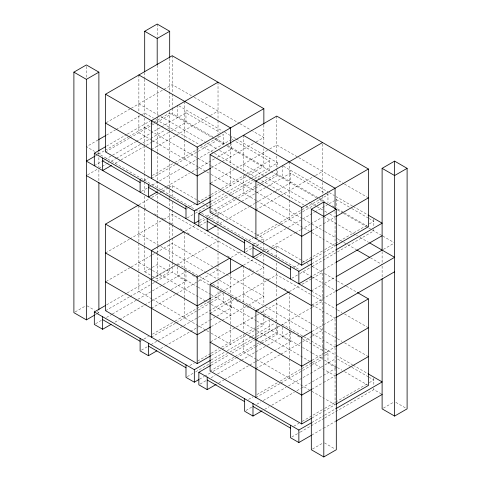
<?xml version="1.0" encoding="UTF-8"?>
<svg xmlns="http://www.w3.org/2000/svg" width="481" height="481" viewBox="0 0 481 481"><rect width="100%" height="100%" fill="white"/><g stroke="black" fill="none" stroke-linecap="round" stroke-linejoin="round"><path stroke-width="0.36" stroke-dasharray="2.4 1.8" d="M106.187 122.715L130.543 108.652M131.187 108.279L172.204 84.602L193.5 96.897M98.052 139.971L86.388 146.705L94.51 151.395M106.469 135.107L115.542 129.87M116.186 129.497L140.807 115.284M141.45 114.911L144.691 113.041L153.439 118.092M106.59 146.116L126.611 134.56M127.255 134.187L150.505 120.761M94.811 156.271L104.72 150.553M105.177 150.288L128.036 137.085M128.686 136.712L150.066 124.369M150.709 123.996L153.301 122.499M153.95 122.126L169.685 113.041L213.726 138.468M105.549 151.942L129.263 138.251M129.9 137.885L151.695 125.3M152.333 124.934L155.537 123.082M156.181 122.715L172.204 113.462L212.867 136.935M94.318 165.711L101.816 161.382M102.645 160.901L104.587 159.782M105.231 159.409L135.588 141.883M136.231 141.51L160.774 127.339M161.424 126.966L185.967 112.794L220.202 132.564M87.638 174.844L97.637 169.071M98.888 168.35L101.479 166.853M102.128 166.48L106.012 164.237M106.662 163.859L108.604 162.74M111.195 161.243L115.729 158.628M116.378 158.249L140.344 144.414M142.935 142.917L150.066 138.805M150.709 138.426L165.314 129.996M167.815 128.553L169.685 127.471M115.145 163.306L120.328 160.311M120.978 159.939L143.651 146.849M146.242 145.352L151.425 142.358M152.068 141.985L168.915 132.263M171.507 130.766L185.967 122.421L185.967 109.909M151.371 149.537L175.727 135.48M176.371 135.107L209.698 115.867M210.335 115.494L218.025 111.057M141.408 181.788L143.344 180.67M143.993 180.297L148.515 177.687M152.387 175.451L174.35 162.77M174.994 162.398L223.437 134.427L223.437 144.053M151.371 178.403L175.727 164.34M176.371 163.973L218.025 139.917L218.025 134.74M141.366 191.432L181.391 168.326M182.034 167.953L229.828 140.356M160.949 189.748L166.131 186.754M166.775 186.381L189.448 173.292M192.039 171.795L197.222 168.801M197.871 168.428L214.712 158.706M217.304 157.209L231.764 148.863L231.764 143.681M138.877 204.858L149.128 198.936M151.695 197.457L157.461 194.126M160.023 192.647L161.947 191.54M162.59 191.167L168.356 187.837M168.999 187.47L172.204 185.618L197.372 200.15M211.297 167.857L255.519 142.322M256.163 141.955L263.853 137.512L252.88 131.181M210.726 183.063L235.72 168.633M236.363 168.266L269.047 149.393M269.685 149.02L276.737 144.955L298.034 157.251M105.549 252.964L129.263 239.273M129.9 238.901L163.227 219.661M163.871 219.288L172.204 214.478L263.853 267.394L256.163 271.831M187.283 208.273L189.219 207.155M189.863 206.782L194.384 204.172M197.613 202.303L210.534 194.847M211.177 194.474L218.927 190.001M221.513 188.51L245.412 174.711M246.056 174.338L269.306 160.913L235.005 141.107M211.297 196.717L245.905 176.737M248.473 175.258L263.853 166.378L263.853 148.611M211.117 201.244L224.675 193.416M227.26 191.925L251.16 178.126M251.803 177.754L277.639 162.837L277.639 167.25M187.241 217.917L194.739 213.588M195.364 213.227L226.99 194.967M229.581 193.47L253.553 179.629M254.202 179.257L269.306 170.533L269.306 158.027M211.123 206.469L231.145 194.913M231.788 194.54L254.395 181.487M210.083 212.295L234.439 198.238M235.077 197.865L256.229 185.654M256.872 185.287L260.714 183.063M261.357 182.696L276.737 173.815L318.693 198.034M199.32 220.563L203.697 218.037M206.818 216.234L210.708 213.991M211.351 213.612L235.323 199.777M237.915 198.28L254.756 188.558M255.405 188.179L260.588 185.191M261.237 184.818L277.639 175.343L277.639 170.196M185.341 230.946L194.955 225.397M199.441 222.805L207.774 217.995M208.411 217.622L214.183 214.292M214.821 213.925L218.025 212.073L218.025 215.777M200.102 225.342L207.6 221.013M211.057 219.017L215.578 216.408M216.228 216.035L290.5 173.148L326.034 193.663M106.187 281.457L130.543 267.394M131.187 267.021L151.695 255.183M152.333 254.81L155.537 252.964M156.181 252.591L172.204 243.344L212.867 266.817M216.558 225.463L218.428 224.38M219.679 223.659L223.569 221.416M226.16 219.919L248.833 206.83M249.477 206.451L254.659 203.463M255.309 203.09L274.098 192.244M274.747 191.865L290.5 182.768L290.5 170.262M75.138 311.941L85.137 306.169M144.691 246.362L144.691 271.783L151.563 267.815M152.188 267.454L157.191 264.568L169.685 271.783L169.685 262.812M255.91 209.89L280.261 195.833M280.904 195.46L314.869 175.848M315.512 175.481L322.565 171.41M106.59 304.858L126.611 293.302M127.255 292.929L175.048 265.332M151.371 279.419L175.727 265.356M176.371 264.989L207.131 247.228M209.698 245.749L218.025 240.939M95.136 314.827L96.386 314.105M97.012 313.744L98.888 312.662L98.888 310.419M152.188 276.112L157.191 278.998L169.685 271.783M105.549 310.684L129.263 296.993M129.9 296.627L151.695 284.043M152.333 283.676L155.537 281.824M156.181 281.457L172.204 272.204L197.372 286.736M95.605 323.707L101.419 320.352M106.523 317.406L111.754 314.382M112.398 314.009L185.967 271.537L185.967 281.163L169.817 290.482M248.527 240.65L253.048 238.041M256.926 235.798L277.591 223.869M280.176 222.378L327.97 194.781L326.677 194.035M255.91 238.756L280.261 224.693M280.904 224.32L302.056 212.115M302.693 211.742L322.565 200.27L322.565 195.094M114.917 322.18L118.795 319.943M119.438 319.57L143.981 305.399M144.631 305.026L150.445 301.671M151.088 301.298L169.174 290.855M231.169 257.401L241.42 251.479M245.268 249.26L251.677 245.563M254.239 244.083L260.005 240.753M260.648 240.38L263.853 238.528L263.853 242.232M245.899 251.785L252.152 248.178M256.86 245.46L261.381 242.851M262.025 242.478L287.596 227.711M288.245 227.339L314.34 212.271M314.989 211.899L327.952 204.413M329.196 203.697L334.361 200.709M151.371 308.279L175.727 294.222M176.371 293.849L218.025 269.799M262.355 251.906L264.231 250.823M265.482 250.102L269.366 247.859M271.957 246.362L294.631 233.273M295.28 232.894L300.463 229.906M301.112 229.533L310.179 224.296M310.828 223.918L322.486 217.19M243.41 265.211L253.667 259.289M256.229 257.81L261.995 254.479M267.123 251.521L272.889 248.19M273.533 247.823L276.737 245.971L301.912 260.504M311.989 230.429L322.883 224.14M323.521 223.767L335.059 217.105L329.894 214.123M211.297 297.733L253.595 273.316M141.408 340.53L143.344 339.412M143.993 339.039L148.515 336.429M152.387 334.193L174.35 321.512M174.994 321.14L210.516 300.631M211.165 300.258L222.787 293.542M151.371 337.145L175.727 323.082M176.371 322.715L210.335 303.102M210.979 302.729L218.025 298.659L218.025 289.039M141.408 350.15L147.222 346.795M151.034 344.594L231.764 297.979L231.764 307.606L215.62 316.925M210.083 313.317L234.439 299.254M235.077 298.881L267.767 280.014M268.404 279.641L276.737 274.831L311.592 294.955M293.753 267.508L298.923 264.52M302.152 262.656L324.11 249.982M324.753 249.609L368.674 224.248M369.324 223.875L373.845 221.266L369.312 218.651M311.989 259.289L322.883 253M323.521 252.627L335.059 245.971L324.735 240.007M160.72 348.623L164.598 346.386M165.242 346.013L189.785 331.842M190.428 331.469L209.163 320.653M209.806 320.28L214.971 317.298M311.772 263.835L324.044 256.752M324.693 256.379L335.029 250.415M291.775 278.271L299.272 273.942M299.897 273.581L311.441 266.913M312.091 266.54L336.706 252.327M337.355 251.954L373.845 230.886L373.845 229.407M211.297 326.599L245.905 306.613M248.473 305.134L263.853 296.254L227.705 275.391M323.016 269.853L311.351 276.587L301.725 271.025M323.665 269.48L335.323 262.746M289.237 291.666L299.489 285.75M302.056 284.265L311.664 278.715M312.307 278.349L322.565 272.426L322.565 359.012L312.307 364.935M210.726 341.805L235.72 327.375M236.363 327.008L256.229 315.536M256.872 315.163L260.714 312.945M261.357 312.578L276.737 303.697L311.592 323.815M311.315 290.993L322.559 284.499M324.459 283.405L335.473 277.044M383.363 249.392L393.987 243.26M189.863 365.524L194.384 362.914M197.613 361.045L210.534 353.589M211.177 353.216L218.927 348.743M221.513 347.252L245.412 333.453M246.056 333.08L256.391 327.116M257.034 326.743L268.663 320.027M211.297 355.459L245.905 335.479M248.473 334L256.163 329.557M256.8 329.19L263.853 325.12L263.853 308.099M211.117 359.986L224.675 352.158M227.26 350.667L251.16 336.868M251.803 336.496L256.325 333.886M256.974 333.513L276.347 322.324M187.283 376.635L195.033 372.162M195.677 371.789L210.534 363.209M211.177 362.836L227.327 353.517M229.912 352.026L253.806 338.227M254.455 337.854L256.391 336.736M257.034 336.363L269.306 329.275L277.639 334.085L277.639 323.052M311.935 305.062L322.559 298.929M335.473 291.474L323.809 298.208L312.109 291.45M211.123 365.211L229.209 354.774M231.788 353.282L254.395 340.229M256.98 338.738L278.938 326.058M255.91 339.772L280.261 325.709M280.904 325.342L311.664 307.581M312.307 307.209L322.565 301.286L312.235 295.328M210.083 371.037L234.439 356.98M235.077 356.607L256.229 344.396M256.872 344.029L260.714 341.805M261.357 341.438L276.737 332.557L301.912 347.09M199.489 379.208L204.01 376.599M204.653 376.226L210.468 372.865M213.053 371.374L235.66 358.327M236.303 357.954L255.032 347.138M255.682 346.765L260.846 343.783M261.49 343.41L277.639 334.085M200.144 384.06L205.958 380.705M211.057 377.759L214.995 375.481M217.514 374.026L240.771 360.606M241.414 360.233L266.666 345.653M267.316 345.28L290.5 331.89L293.085 333.381M218.807 382.906L223.978 379.918M224.621 379.545L249.164 365.38M249.807 365.007L254.978 362.019M255.621 361.646L273.707 351.208M274.35 350.835L290.5 341.51L290.5 331.89M311.989 331.445L322.883 325.156M323.521 324.783L335.059 318.127L324.735 312.163M255.91 368.632L280.261 354.575M280.904 354.202L302.056 341.991M302.693 341.624L311.664 336.441M312.307 336.075L322.565 330.152L312.235 324.188M311.989 360.305L322.883 354.016M323.521 353.649L335.059 346.987L324.735 341.023M248.527 399.392L253.048 396.783M256.926 394.54L277.591 382.611M280.176 381.12L324.092 355.76M324.741 355.387L327.97 353.523L324.741 351.659M255.91 397.498L280.261 383.435M280.904 383.062L302.056 370.857M302.693 370.484L311.664 365.301M245.941 410.503L253.048 406.403M256.86 404.202L260.798 401.924M263.317 400.475L285.991 387.385M288.51 385.93L335.654 358.706M264.61 409.349L269.132 406.734M271.717 405.242L294.318 392.195M296.903 390.704L300.781 388.468M301.425 388.095L322.739 375.787M323.382 375.414L335.654 368.326M311.989 389.171L322.883 382.882M323.521 382.509L335.059 375.847L324.735 369.889M293.753 426.25L298.923 423.262M302.152 421.398L324.11 408.724M324.753 408.351L368.674 382.99M369.324 382.617L373.845 380.008L369.312 377.393M311.989 418.031L322.883 411.742M323.521 411.369L335.059 404.713L324.735 398.749M311.772 422.577L324.044 415.494M324.693 415.121L335.029 409.157M291.817 436.988L299.567 432.515M300.21 432.142L324.11 418.344M324.753 417.971L373.845 389.628L382.173 394.438M311.772 435.083L322.751 428.745M323.4 428.373L335.029 421.663M312.56 449.013L322.559 443.241M383.363 408.135L393.987 402.002M194.144 97.27L239.328 123.352M239.971 123.725L252.236 130.808M298.683 157.624L343.861 183.706M344.504 184.079L368.386 197.865M178.914 105.838L222.787 131.169M224.717 132.281L229.846 135.245M235.648 138.594L231.764 136.351L231.764 140.723M236.297 138.967L277.639 162.837M283.447 166.192L327.97 191.895M329.251 192.634L334.379 195.599M352.483 206.048L336.303 196.705L336.303 207.732M353.132 206.421L367.37 214.646M231.764 139.237L234.355 140.735M336.303 199.591L351.19 208.189M351.833 208.562L368.662 218.278M215.446 138.426L227.062 145.136M227.705 145.509L263.853 166.378M319.336 198.406L324.501 201.389M332.245 205.862L334.181 206.98M337.409 208.844L343.861 212.566M344.504 212.939L368.386 226.725M214.37 138.841L224.717 144.793M227.26 146.284L316.324 197.703M318.909 199.194L322.781 201.431M337.578 209.975L342.755 212.963M343.404 213.336L368.001 227.537M368.644 227.91L382.173 235.696M382.78 236.069L393.987 242.538M138.877 103.842L160.173 116.137M160.822 116.51L206 142.592M206.644 142.965L216.973 148.93M219.552 150.421L230.525 156.752M243.41 164.195L264.706 176.491M265.356 176.864L310.534 202.946M311.177 203.319L316.342 206.301M316.991 206.674L324.086 210.774M324.735 211.147L329.251 213.75M155.94 119.535L199.29 144.565M199.934 144.937L213.895 152.994M214.544 153.367L305.549 205.916M306.205 206.289L310.287 208.646M323.785 216.438L357.557 235.937M360.028 237.367L368.608 242.322M144.691 127.471L150.319 130.718M150.944 131.079L210.498 165.464M211.147 165.837L256 191.739M256.65 192.111L311.255 223.635M311.904 224.014L324.26 231.145M324.909 231.517L336.61 238.275M337.259 238.648L343.109 242.027M343.759 242.406L347.011 244.282M347.661 244.655L356.108 249.537M370.412 257.792L382.112 264.544M151.786 140.157L138.877 132.702L138.877 113.462M152.429 140.53L206 171.458M206.644 171.831L210.516 174.068M211.165 174.435L230.525 185.618L230.525 167.857M256.319 200.511L243.41 193.055L243.41 175.294M256.962 200.884L309.241 231.066M311.826 232.557L324.086 239.634M198.022 200.523L199.958 201.641M202.537 203.132L205.116 204.623M205.766 204.996L208.345 206.487M210.925 207.972L256.108 234.061M256.752 234.433L263.853 238.528M302.555 260.876L304.491 261.995M307.07 263.486L308.363 264.231M312.235 266.462L322.565 272.426M324.501 273.545L336.76 280.627M337.409 281L345.797 285.84M346.44 286.213L356.77 292.177M97.012 152.838L194.607 209.181M195.25 209.554L201.052 212.903M201.689 213.275L299.14 269.534M311.977 276.948L322.565 283.056M324.435 284.139L336.309 290.993M324.501 302.405L336.76 309.487M337.409 309.86L341.925 312.47M344.504 313.961L368.386 327.747M144.041 207.84L146.621 209.331M154.365 213.804L156.944 215.29M161.466 217.899L165.338 220.136M169.853 222.745L173.725 224.982M180.183 228.709L182.119 229.828M187.283 232.804L189.219 233.922M227.297 255.91L230.525 257.774M249.218 268.566L253.74 271.176M258.255 273.779L262.127 276.016M266.648 278.625L269.228 280.116M284.073 288.684L286.009 289.802M311.826 304.707L324.086 311.79M215.446 268.308L227.062 275.018M324.501 331.271L336.76 338.347M337.409 338.72L341.925 341.33M344.504 342.821L368.386 356.607M138.877 233.724L160.173 246.019M160.822 246.392L206 272.474M206.644 272.847L216.973 278.812M219.552 280.297L230.525 286.634M243.41 294.071L262.77 305.255M265.356 306.746L309.241 332.082M311.826 333.573L324.086 340.65M177.633 263.841L198.887 276.112M199.531 276.485L212.452 283.946M213.101 284.319L277.639 321.579M282.167 324.194L303.421 336.466M304.064 336.838L324.092 348.4M324.741 348.773L335.66 355.08M336.303 355.447L352.483 364.79M353.132 365.163L367.37 373.388M192.424 275.27L210.516 285.714M211.159 286.087L213.101 287.205M219.558 290.933L222.144 292.424M236.297 300.601L240.181 302.838M246.651 306.577L248.593 307.696M263.48 316.294L266.071 317.791M297.607 335.997L299.543 337.115M302.128 338.606L324.092 351.286M337.596 359.085L351.19 366.931M351.833 367.304L368.662 377.02M198.022 287.109L210.281 294.192M210.925 294.564L256.108 320.647M256.752 321.019L263.853 325.12M302.555 347.462L311.592 352.681M312.235 353.054L322.565 359.012M324.501 360.131L336.76 367.213M337.409 367.586L341.925 370.19M344.504 371.681L368.386 385.467M185.967 281.163L177.633 276.347L177.633 265.314M231.764 307.606L223.437 302.796L223.437 293.169M290.5 341.51L282.167 336.7L282.167 325.667M336.303 367.953L327.97 363.143L327.97 350.637M395.863 402.363L405.862 408.135M138.877 262.584L151.786 270.033M152.429 270.406L206 301.334M206.644 301.707L210.516 303.944M211.165 304.317L230.525 315.494M243.41 322.937L256.319 330.387M256.962 330.76L309.241 360.942M311.826 362.433L324.086 369.516M144.691 271.783L151.563 275.751M151.786 298.899L138.877 291.444L138.877 272.204M152.429 299.272L206 330.2M206.644 330.573L210.516 332.81M211.165 333.183L230.525 344.36L230.525 325.12M256.319 359.253L243.41 351.797L243.41 334.036M256.962 359.626L309.241 389.808M311.826 391.3L324.086 398.376M87.013 305.808L94.51 310.137M97.012 311.58L98.888 312.662M324.435 442.881L335.059 449.013M382.112 251.557L382.112 263.101M382.112 266.041L382.112 278.006M373.845 219.102L373.845 226.449M373.845 377.844L373.845 385.191M373.845 388.149L373.845 389.628M335.059 211.189L335.059 215.626M335.059 217.845L335.059 244.486M335.059 318.867L335.059 345.508M335.059 347.727L335.059 374.368M335.059 376.587L335.059 403.234M327.97 193.338L327.97 202.922M322.565 144.029L322.565 179.551M322.565 182.509L322.565 194.348M289.237 161.79L289.237 199.531M289.237 200.27L289.237 219.51M289.237 292.406L289.237 329.413M289.237 330.152L289.237 358.273M289.237 359.012L289.237 378.252M282.167 165.452L282.167 177.958M276.737 116.089L276.737 153.09M276.737 156.054L276.737 167.893M276.737 168.633L276.737 173.815M276.737 245.971L276.737 249.669M276.737 250.409L276.737 257.07M276.737 262.993L276.737 269.655M276.737 272.613L276.737 284.451M276.737 285.191L276.737 297.775M276.737 298.515L276.737 321.458M276.737 324.416L276.737 332.557M269.306 319.655L269.306 329.275M263.853 124.934L263.853 145.653M263.853 242.971L263.853 249.633M263.853 254.81L263.853 262.211M263.853 262.951L263.853 276.274M263.853 279.233L263.853 305.134M243.41 135.329L243.41 172.336M243.41 265.951L243.41 302.212M243.41 305.176L243.41 331.078M230.525 143.434L230.525 164.893M230.525 273.316L230.525 295.514M230.525 296.254L230.525 324.374M218.025 82.197L218.025 119.937M218.025 120.677L218.025 134.001M218.025 216.516L218.025 223.178M218.025 228.355L218.025 235.756M218.025 236.496L218.025 249.819M218.025 252.778L218.025 263.877M218.025 264.616L218.025 278.679M218.025 281.638L218.025 288.299M184.698 101.437L184.698 139.177M184.698 139.917L184.698 159.157M184.698 232.058L184.698 269.059M184.698 269.799L184.698 297.919M184.698 298.659L184.698 317.905M177.633 105.099L177.633 117.604M172.204 55.736L172.204 93.482M172.204 94.222L172.204 107.54M172.204 108.279L172.204 113.462M172.204 185.618L172.204 189.316M172.204 190.055L172.204 196.717M172.204 201.9L172.204 209.301M172.204 210.041L172.204 224.098M172.204 224.843L172.204 237.422M172.204 238.161L172.204 261.844M172.204 262.584L172.204 272.204M169.685 58.273L169.685 108.538M169.685 111.544L169.685 129.714M169.685 130.465L169.685 158.88M169.685 159.626L169.685 187.289M169.685 190.284L169.685 195.514M169.685 196.266L169.685 198.509M169.685 199.254L169.685 208.225M169.685 208.976L169.685 222.432M169.685 223.184L169.685 238.883M169.685 239.634L169.685 259.818M157.191 24.05L157.191 37.536M157.191 65.26L157.191 116.21M157.191 116.961L157.191 122.956M157.191 123.701L157.191 151.888M157.191 152.176L157.191 180.652M157.191 181.048L157.191 188.522M157.191 188.889L157.191 191.516M157.191 191.889L157.191 200.878M157.191 201.629L157.191 215.44M157.191 215.867L157.191 246.098M157.191 246.585L157.191 252.832M157.191 253.331L157.191 278.998M144.691 72.529L144.691 78.529M144.691 79.281L144.691 115.206M144.691 118.092L144.691 144.673M144.691 145.418L144.691 173.082M144.691 173.833L144.691 181.307M144.691 182.058L144.691 193.272M144.691 196.266L144.691 208.225M144.691 208.976L144.691 245.611M138.877 74.976L138.877 112.722M138.877 205.597L138.877 242.604M138.877 243.344L138.877 271.464M98.888 151.665L98.888 153.92M98.888 157.527L98.888 166.907M98.888 169.847L98.888 181.806M86.388 66.426L86.388 78.433"/><path stroke-width="0.72" d="M94.51 315.187L86.388 319.877L73.894 312.662L73.894 72.144L86.388 64.929L98.888 72.144L98.888 150.92M144.691 71.777L144.691 31.265L157.191 24.05L169.685 31.265L169.685 57.522M73.894 72.144L86.388 79.359L98.888 72.144M144.691 31.265L157.191 38.48L169.685 31.265M210.654 197.09L197.198 204.858L105.549 151.942L105.549 94.222L172.204 55.736L263.853 108.652L263.853 124.194M98.695 139.598L105.826 135.48M94.318 165.711L94.318 153.205L105.297 146.861M218.025 82.197L151.371 120.677L151.371 178.403M94.51 156.445L86.388 161.135L311.315 290.993M111.394 165.47L102.645 170.521L102.645 158.015M105.549 94.222L197.198 147.132L263.853 108.652M311.345 259.662L301.731 265.211L210.083 212.295L210.083 154.575L276.737 116.089L368.386 169.005L368.386 226.725L335.702 245.599M157.197 191.913L148.449 196.963L148.449 184.457M210.654 355.832L197.198 363.6L105.549 310.684L105.549 224.098L138.233 205.231M210.654 168.224L197.198 175.998L105.549 123.082M94.318 153.205L194.324 210.943L210.468 201.617M198.851 226.064L198.851 213.558L210.474 206.842M322.565 142.544L255.91 181.03L255.91 238.756M198.695 220.923L194.324 223.449L194.324 210.943M184.061 231.686L151.371 250.559L151.371 337.145M215.933 225.823L207.185 230.874L207.185 218.368M111.045 324.416L102.645 329.263L94.318 324.453L94.318 311.947L105.297 305.609M210.083 154.575L301.731 207.485L368.386 169.005M311.315 209.217L323.809 202.002L336.309 209.217L336.309 449.735L323.809 456.95L311.315 449.735L311.315 209.217L323.809 216.432L336.309 209.217M336.117 276.671L382.112 250.114L382.112 168.338L394.612 161.123L407.106 168.338L407.106 408.856L394.612 416.071L382.112 408.856L382.112 278.752M105.549 224.098L197.198 277.014L229.882 258.141M261.73 252.266L252.982 257.317L252.982 244.811M407.106 168.338L394.612 175.553L382.112 168.338M311.345 418.404L301.731 423.953L210.083 371.037L210.083 284.451L242.767 265.584M311.345 230.796L301.731 236.345L210.083 183.435M335.702 216.739L368.386 197.865M210.654 298.106L197.198 305.874L105.549 252.964M140.115 338.39L140.115 350.896L148.449 355.706L156.848 350.859M198.851 213.558L298.857 271.296L311.129 264.207M335.672 250.042L382.173 223.19L368.019 215.019M210.654 326.966L197.198 334.74L105.549 281.824M311.351 276.587L298.857 283.802L298.857 271.296M335.972 262.373L382.154 235.708M288.594 292.039L255.91 310.906L255.91 397.498M94.318 311.947L194.324 369.685L210.468 360.359M336.309 290.993L394.612 257.329L369.661 242.923M216.228 384.397L207.185 389.616L198.851 384.806L198.851 372.3L210.474 365.584M185.991 364.875L185.991 377.381L194.324 382.191L198.845 379.581M336.309 305.423L394.612 271.765M210.083 284.451L301.731 337.367L311.345 331.818M335.702 317.755L368.386 298.881L368.386 385.467L335.702 404.341M311.345 360.678L301.731 366.227L210.083 313.317M335.702 346.615L368.386 327.747M244.655 398.743L244.655 411.249L252.982 416.059L262.025 410.84M311.345 389.538L301.731 395.093L210.083 342.177M335.702 375.481L368.386 356.607M198.851 372.3L298.857 430.038L311.129 422.949M335.672 408.784L382.173 381.932L368.019 373.761M290.524 425.228L290.524 437.734L298.857 442.544L311.129 435.455M335.672 421.29L382.173 394.438M138.877 74.976L230.525 127.892L230.525 143.434M243.41 135.329L335.059 188.245L335.059 208.964M356.764 249.91L369.763 257.413M357.413 292.55L368.386 298.881M102.645 160.901L140.115 182.533M148.449 187.343L185.991 209.019M207.185 221.254L244.655 242.887M252.982 247.697L290.524 269.372M86.388 175.565L311.315 305.423M102.645 319.643L140.115 341.276M148.449 346.086L185.991 367.761M207.185 379.996L244.655 401.629M252.982 406.439L290.524 428.114M394.612 161.123L394.612 416.071M323.809 202.002L323.809 456.95M301.731 207.485L301.731 265.211M301.731 337.367L301.731 423.953M298.857 430.038L298.857 442.544M290.524 266.486L290.524 278.992M252.982 403.553L252.982 416.059M244.655 240.001L244.655 252.507M230.525 258.513L230.525 273.316M207.185 377.11L207.185 389.616M197.198 147.132L197.198 204.858M197.198 277.014L197.198 363.6M194.324 369.685L194.324 382.191M185.991 206.133L185.991 218.639M157.191 38.48L157.191 64.737M148.449 343.2L148.449 355.706M140.115 179.647L140.115 192.153M102.645 316.757L102.645 329.263M98.888 182.558L98.888 309.668M86.388 79.359L86.388 319.877"/></g></svg>
